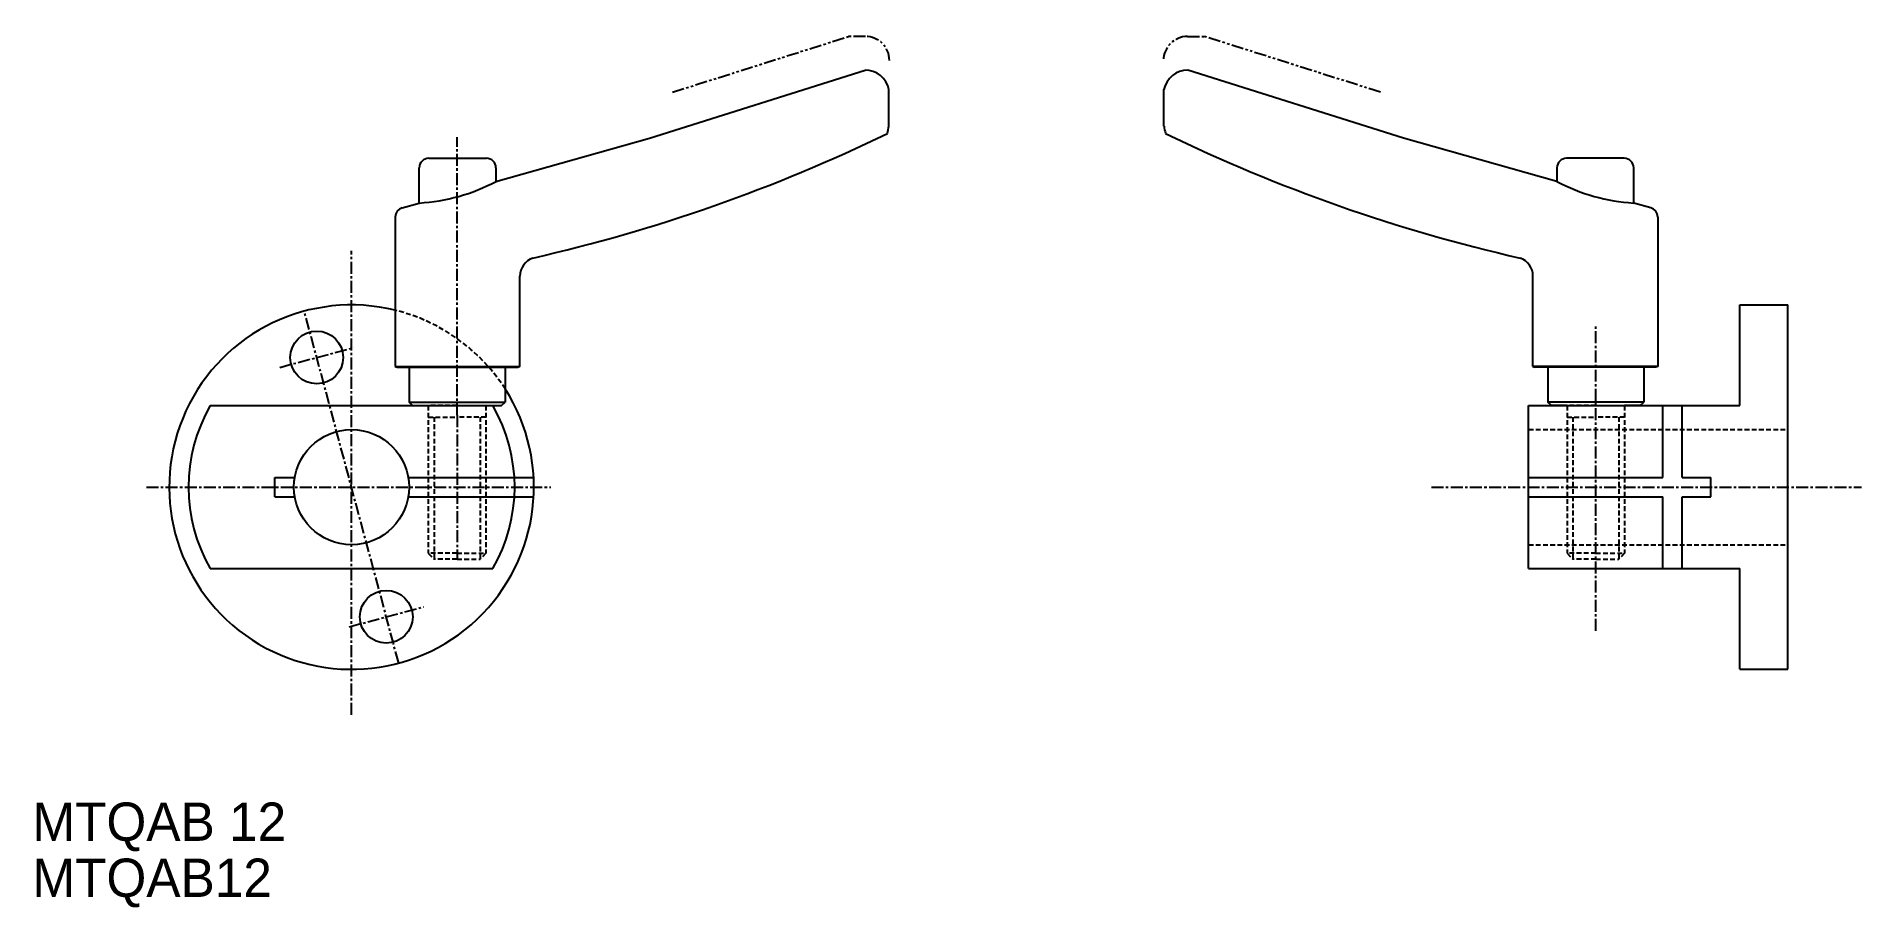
# Model space of a CAD drawing. Extents: x 10 to 201, y -7 to 84.
import ezdxf

# ---------------------------------------------------------------- set-up
doc = ezdxf.new("R2010")
doc.units = 0
for name, pattern in [('CENTER', [2, 1.25, -0.25, 0.25, -0.25]), ('DASHED', [0.75, 0.5, -0.25]), ('PHANTOM', [2.5, 1.25, -0.25, 0.25, -0.25, 0.25, -0.25])]:
    doc.linetypes.add(name, pattern=pattern)
doc.layers.get('0').update_dxf_attribs({"linetype": 'CONTINUOUS'})
doc.layers.add('CENTER', color=1, linetype='CENTER')

msp = doc.modelspace()

# ---------------------------------------------------------------- linework, layer by layer
at = {"color": 3, "linetype": 'PHANTOM'}
for p, q in [((76.72, 78.09), (95.06, 83.9)), ((96.82, 83.9), (95.06, 83.9)), ((130.38, 83.9), (132.14, 83.9)), ((150.48, 78.09), (132.14, 83.9))]:
    msp.add_line(p, q, dxfattribs=at)
at = {"color": 7, "linetype": 'CONTINUOUS'}
for p, q in [((74.32, 73.29), (96.78, 80.4)), ((152.88, 73.29), (130.42, 80.4)), ((99.27, 74.53), (99.27, 78.38)), ((127.93, 74.53), (127.93, 78.38)), ((58.32, 68.78), (74.32, 73.29)), ((168.88, 68.78), (152.88, 73.29)), ((51.32, 71.2), (57.32, 71.2)), ((175.88, 71.2), (169.88, 71.2)), ((50.32, 66.53), (50.32, 70.2)), ((58.32, 70.2), (58.32, 68.78)), ((168.88, 70.2), (168.88, 68.78)), ((176.88, 66.53), (176.88, 70.2)), ((47.82, 65.07), (47.82, 49.49)), ((48.55, 66.03), (50.32, 66.53)), ((178.65, 66.03), (176.88, 66.53)), ((179.38, 65.07), (179.38, 49.49)), ((60.82, 49.49), (60.82, 58.91)), ((166.38, 49.49), (166.38, 58.91)), ((187.93, 55.9), (192.93, 55.9)), ((187.93, 45.4), (187.93, 55.9)), ((192.93, 17.9), (192.93, 55.9)), ((47.82, 49.49), (48.02, 49.4)), ((47.82, 49.49), (60.82, 49.49)), ((60.82, 49.49), (60.62, 49.4)), ((179.38, 49.49), (166.38, 49.49)), ((166.38, 49.49), (166.58, 49.4)), ((179.38, 49.49), (179.18, 49.4)), ((48.02, 49.4), (49.27, 49.4)), ((49.27, 49.4), (49.27, 45.77)), ((49.27, 49.4), (59.27, 49.4)), ((59.27, 49.4), (60.62, 49.4)), ((59.27, 49.4), (59.27, 45.77)), ((167.93, 49.4), (166.58, 49.4)), ((177.93, 49.4), (167.93, 49.4)), ((167.93, 49.4), (167.93, 45.77)), ((177.93, 49.4), (177.93, 45.77)), ((179.18, 49.4), (177.93, 49.4)), ((49.63, 45.4), (49.27, 45.77)), ((49.27, 45.77), (59.27, 45.77)), ((58.9, 45.4), (59.27, 45.77)), ((177.93, 45.77), (167.93, 45.77)), ((168.3, 45.4), (167.93, 45.77)), ((177.57, 45.4), (177.93, 45.77)), ((28.54, 45.4), (57.99, 45.4)), ((49.63, 45.4), (51.27, 45.4)), ((57.27, 45.4), (58.9, 45.4)), ((165.93, 45.4), (187.93, 45.4)), ((165.93, 28.4), (165.93, 45.4)), ((169.93, 45.4), (168.3, 45.4)), ((177.57, 45.4), (175.93, 45.4)), ((179.93, 37.9), (179.93, 45.4)), ((181.93, 37.9), (181.93, 45.4)), ((35.27, 37.9), (37.35, 37.9)), ((35.27, 35.9), (35.27, 37.9)), ((49.18, 37.9), (62.24, 37.9)), ((165.93, 37.9), (179.93, 37.9)), ((181.93, 37.9), (184.93, 37.9)), ((184.93, 35.9), (184.93, 37.9)), ((35.27, 35.9), (37.35, 35.9)), ((49.18, 35.9), (62.24, 35.9)), ((165.93, 35.9), (179.93, 35.9)), ((179.93, 28.4), (179.93, 35.9)), ((181.93, 28.4), (181.93, 35.9)), ((181.93, 35.9), (184.93, 35.9)), ((28.54, 28.4), (57.99, 28.4)), ((165.93, 28.4), (187.93, 28.4)), ((187.93, 17.9), (187.93, 28.4)), ((187.93, 17.9), (192.93, 17.9))]:
    msp.add_line(p, q, dxfattribs=at)
at = {"color": 3, "linetype": 'DASHED'}
for p, q in [((54.27, 45.4), (51.27, 45.4)), ((51.27, 45.4), (51.27, 30)), ((51.27, 44.2), (54.27, 44.2)), ((51.87, 44.2), (51.87, 29.4)), ((54.27, 45.4), (57.27, 45.4)), ((57.27, 44.2), (54.27, 44.2)), ((56.67, 44.2), (56.67, 29.4)), ((57.27, 45.4), (57.27, 30)), ((169.93, 45.4), (169.93, 30)), ((172.93, 45.4), (169.93, 45.4)), ((169.93, 44.2), (172.93, 44.2)), ((170.53, 44.2), (170.53, 29.4)), ((172.93, 45.4), (175.93, 45.4)), ((175.93, 44.2), (172.93, 44.2)), ((175.33, 44.2), (175.33, 29.4)), ((175.93, 45.4), (175.93, 30)), ((165.93, 42.9), (192.93, 42.9)), ((165.93, 30.9), (192.93, 30.9)), ((54.27, 30), (51.27, 30)), ((51.27, 30), (51.87, 29.4)), ((54.27, 29.4), (51.87, 29.4)), ((54.27, 30), (57.27, 30)), ((54.27, 29.4), (56.67, 29.4)), ((57.27, 30), (56.67, 29.4)), ((169.93, 30), (170.53, 29.4)), ((172.93, 30), (169.93, 30)), ((172.93, 29.4), (170.53, 29.4)), ((172.93, 30), (175.93, 30)), ((172.93, 29.4), (175.33, 29.4)), ((175.93, 30), (175.33, 29.4))]:
    msp.add_line(p, q, dxfattribs=at)
at = {"color": 7, "linetype": 'CONTINUOUS'}
for centre, radius in [((39.64, 50.42), 2.75), ((43.27, 36.9), 6), ((46.89, 23.38), 2.75)]:
    msp.add_circle(centre, radius, dxfattribs=at)
at = {"color": 3, "linetype": 'PHANTOM'}
for centre, start, end in [((96.82, 81.4), 0, 90), ((130.38, 81.4), 90, 180)]:
    msp.add_arc(centre, 2.5, start, end, dxfattribs=at)
at = {"color": 7, "linetype": 'CONTINUOUS'}
for centre, radius, start, end in [((96.75, 77.82), 2.58, 12.4108, 89.2795), ((130.45, 77.82), 2.58, 90.7205, 167.5892), ((93.32, 75.35), 6, 345.017, 352.2759), ((133.88, 75.35), 6, 187.7241, 194.983), ((24.17, 227.83), 171.3, 282.8123, 295.9457), ((203.03, 227.83), 171.3, 244.0543, 257.1877), ((51.32, 70.2), 1, 90, 180), ((57.32, 70.2), 1, 0, 90), ((169.88, 70.2), 1, 90, 180), ((175.88, 70.2), 1, 0, 90), ((49.1, 86.21), 19.72, 273.5609, 297.8886), ((178.1, 86.21), 19.72, 242.1114, 266.4391), ((48.82, 65.07), 1, 105.7247, 180), ((178.38, 65.07), 1, 0, 74.2753), ((62.82, 58.91), 2, 109.379, 180), ((164.38, 58.91), 2, 0, 70.621), ((43.27, 36.9), 19, 76.124, 32.6369), ((43.27, 36.9), 17, 150, 210), ((43.27, 36.9), 17, 330, 30)]:
    msp.add_arc(centre, radius, start, end, dxfattribs=at)
at = {"color": 3, "linetype": 'DASHED'}
msp.add_arc((43.27, 36.9), 19, 32.6369, 76.124, dxfattribs=at)
at = {"layer": 'CENTER', "color": 1, "linetype": 'CENTER'}
for p, q in [((54.27, 44.4), (54.27, 73.39)), ((43.27, 13.16), (43.27, 61.55)), ((48.18, 18.55), (38.35, 55.25)), ((172.93, 21.9), (172.93, 53.9)), ((35.78, 49.39), (43.51, 51.46)), ((54.27, 44.4), (54.27, 29.4)), ((21.89, 36.9), (64.04, 36.9)), ((155.81, 36.9), (200.62, 36.9)), ((43.02, 22.34), (50.75, 24.41))]:
    msp.add_line(p, q, dxfattribs=at)

# ---------------------------------------------------------------- texts
at = {"color": 7, "linetype": 'CONTINUOUS'}
for s, p in [('MTQAB 12', (10, 0.01)), ('MTQAB12', (10, -5.84))]:
    msp.add_text(s, height=4, dxfattribs=at).set_placement(p)

doc.saveas('drawing.dxf')
